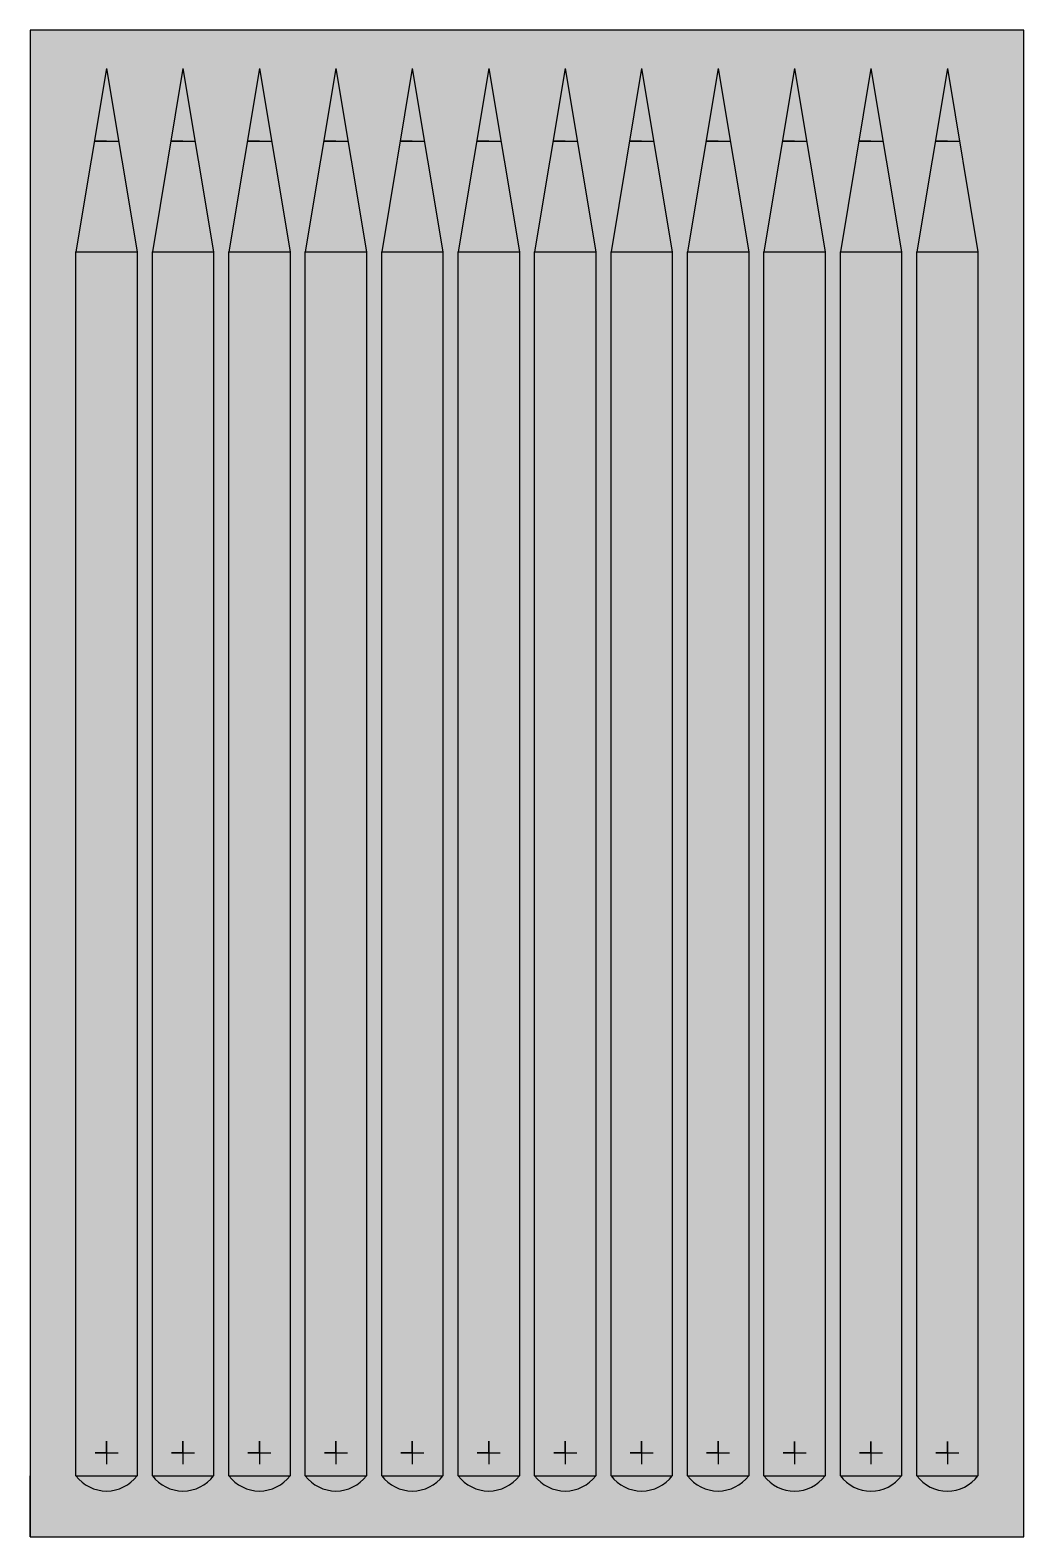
# Model space of a CAD drawing. Header units: millimetres. Extents: x 749 to 2049, y 247 to 2217.
import ezdxf

# ---------------------------------------------------------------- set-up
doc = ezdxf.new("R2010")
doc.units = ezdxf.units.MM

msp = doc.modelspace()

# ---------------------------------------------------------------- hatches: boundary and pattern name
at = {"true_color": 0x1f809e}
h = msp.add_hatch(color=144, dxfattribs=at)
h.dxf.hatch_style = 1
h.paths.add_polyline_path([(2049.2, 2216.8), (749.2, 2216.8), (749.2, 246.8), (2049.2, 246.8)])
h.paths.add_polyline_path([(949.2, 2166.8), (989.2, 1926.8), (989.2, 326.8), (989.2, 326.8, -0.500083), (909.2, 326.8), (909.2, 326.8), (909.2, 1926.8)], flags=16)
h.paths.add_polyline_path([(889.2, 1926.8), (889.2, 326.8, -0.5), (809.2, 326.8), (809.2, 356.8), (809.2, 1926.8), (849.2, 2166.8)], flags=16)
h.paths.add_polyline_path([(1049.2, 2166.8), (1089.2, 1926.8), (1089.2, 326.8), (1089.2, 326.8, -0.500166), (1009.2, 326.8), (1009.2, 326.8), (1009.2, 1926.8)], flags=16)
h.paths.add_polyline_path([(1149.2, 2166.8), (1189.2, 1926.8), (1189.2, 326.8), (1189.2, 326.8, -0.500249), (1109.2, 326.8), (1109.2, 326.8), (1109.2, 1926.8)], flags=16)
h.paths.add_polyline_path([(1249.2, 2166.8), (1289.2, 1926.8), (1289.2, 326.8), (1289.2, 326.8, -0.500332), (1209.2, 326.8), (1209.2, 326.8), (1209.2, 1926.8)], flags=16)
h.paths.add_polyline_path([(1349.2, 2166.8), (1389.2, 1926.8), (1389.2, 326.8), (1389.2, 326.8, -0.500415), (1309.2, 326.8), (1309.2, 326.8), (1309.2, 1926.8)], flags=16)
h.paths.add_polyline_path([(1449.2, 2166.8), (1489.2, 1926.8), (1489.2, 326.8), (1489.2, 326.8, -0.500497), (1409.2, 326.8), (1409.2, 326.8), (1409.2, 1926.8)], flags=16)
h.paths.add_polyline_path([(1549.2, 2166.8), (1589.2, 1926.8), (1589.2, 326.8), (1589.2, 326.8, -0.50058), (1509.2, 326.8), (1509.2, 326.8), (1509.2, 1926.8)], flags=16)
h.paths.add_polyline_path([(1649.2, 2166.8), (1689.2, 1926.8), (1689.2, 326.8), (1689.2, 326.8, -0.500663), (1609.2, 326.8), (1609.2, 326.8), (1609.2, 1926.8)], flags=16)
h.paths.add_polyline_path([(1749.2, 2166.8), (1789.2, 1926.8), (1789.2, 326.7), (1789.2, 326.7, -0.500746), (1709.1, 326.8), (1709.2, 326.8), (1709.2, 1926.8)], flags=16)
h.paths.add_polyline_path([(1849.2, 2166.8), (1889.2, 1926.8), (1889.2, 326.7), (1889.2, 326.7, -0.500829), (1809.1, 326.8), (1809.2, 326.8), (1809.2, 1926.8)], flags=16)
h.paths.add_polyline_path([(1949.2, 2166.8), (1989.2, 1926.8), (1989.2, 326.7), (1989.2, 326.7, -0.500912), (1909.1, 326.8), (1909.2, 326.8), (1909.2, 1926.8)], flags=16)
h = msp.add_hatch(color=10)
h.dxf.hatch_style = 1
h.paths.add_polyline_path([(889.2, 1926.8), (809.2, 1926.8), (809.2, 326.8), (889.2, 326.8)])
h.paths.add_polyline_path([(849.2, 2166.8), (833.4, 2071.8), (865.1, 2071.8)])
h = msp.add_hatch(color=80)
h.dxf.hatch_style = 1
h.paths.add_polyline_path([(989.2, 1926.8), (909.2, 1926.8), (909.2, 326.8), (989.2, 326.8)])
h.paths.add_polyline_path([(949.2, 2166.8), (933.4, 2071.8), (965.1, 2071.8)])
h = msp.add_hatch(color=200)
h.dxf.hatch_style = 1
h.paths.add_polyline_path([(1089.2, 1926.8), (1009.2, 1926.8), (1009.2, 326.8), (1089.2, 326.8)])
h.paths.add_polyline_path([(1049.2, 2166.8), (1033.4, 2071.8), (1065.1, 2071.8)])
h = msp.add_hatch(color=130)
h.dxf.hatch_style = 1
h.paths.add_polyline_path([(1189.2, 1926.8), (1109.2, 1926.8), (1109.2, 326.8), (1189.2, 326.8)])
h.paths.add_polyline_path([(1149.2, 2166.8), (1133.4, 2071.8), (1165.1, 2071.8)])
h = msp.add_hatch(color=5)
h.dxf.hatch_style = 1
h.paths.add_polyline_path([(1289.2, 1926.8), (1209.2, 1926.8), (1209.2, 326.8), (1289.2, 326.8)])
h.paths.add_polyline_path([(1249.2, 2166.8), (1233.4, 2071.8), (1265.1, 2071.8)])
h = msp.add_hatch(color=6)
h.dxf.hatch_style = 1
h.paths.add_polyline_path([(1389.2, 1926.8), (1309.2, 1926.8), (1309.2, 326.8), (1389.2, 326.8)])
h.paths.add_polyline_path([(1349.2, 2166.8), (1333.4, 2071.8), (1365.1, 2071.8)])
h = msp.add_hatch(color=50)
h.dxf.hatch_style = 1
h.paths.add_polyline_path([(1489.2, 1926.8), (1409.2, 1926.8), (1409.2, 326.8), (1489.2, 326.8)])
h.paths.add_polyline_path([(1449.2, 2166.8), (1433.4, 2071.8), (1465.1, 2071.8)])
h = msp.add_hatch(color=211)
h.dxf.hatch_style = 1
h.paths.add_polyline_path([(1589.2, 1926.8), (1509.2, 1926.8), (1509.2, 326.8), (1589.2, 326.8)])
h.paths.add_polyline_path([(1549.2, 2166.8), (1533.4, 2071.8), (1565.1, 2071.8)])
h = msp.add_hatch(color=30)
h.dxf.hatch_style = 1
h.paths.add_polyline_path([(1689.2, 1926.8), (1609.2, 1926.8), (1609.2, 326.8), (1689.2, 326.8)])
h.paths.add_polyline_path([(1649.2, 2166.8), (1633.4, 2071.8), (1665.1, 2071.8)])
h = msp.add_hatch(color=95)
h.dxf.hatch_style = 1
h.paths.add_polyline_path([(1789.2, 1926.8), (1709.2, 1926.8), (1709.2, 326.8), (1789.2, 326.8)])
h.paths.add_polyline_path([(1749.2, 2166.8), (1733.4, 2071.8), (1765.1, 2071.8)])
h = msp.add_hatch(color=253)
h.dxf.hatch_style = 1
h.paths.add_polyline_path([(1889.2, 1926.8), (1809.2, 1926.8), (1809.2, 326.8), (1889.2, 326.8)])
h.paths.add_polyline_path([(1849.2, 2166.8), (1833.4, 2071.8), (1865.1, 2071.8)])
h = msp.add_hatch(color=250)
h.dxf.hatch_style = 1
h.paths.add_polyline_path([(1989.2, 1926.8), (1909.2, 1926.8), (1909.2, 326.8), (1989.2, 326.8)])
h.paths.add_polyline_path([(1949.2, 2166.8), (1933.4, 2071.8), (1965.1, 2071.8)])
at = {"true_color": 0xc69502}
h = msp.add_hatch(color=42, dxfattribs=at)
h.dxf.hatch_style = 1
h.paths.add_polyline_path([(865.1, 2071.8), (833.4, 2071.8), (809.2, 1926.8), (889.2, 1926.8)])
h.paths.add_polyline_path([(965.1, 2071.8), (933.4, 2071.8), (909.2, 1926.8), (989.2, 1926.8)])
h.paths.add_polyline_path([(1065.1, 2071.8), (1033.4, 2071.8), (1009.2, 1926.8), (1089.2, 1926.8)])
h.paths.add_polyline_path([(1165.1, 2071.8), (1133.4, 2071.8), (1109.2, 1926.8), (1189.2, 1926.8)])
h.paths.add_polyline_path([(1265.1, 2071.8), (1233.4, 2071.8), (1209.2, 1926.8), (1289.2, 1926.8)])
h.paths.add_polyline_path([(1365.1, 2071.8), (1333.4, 2071.8), (1309.2, 1926.8), (1389.2, 1926.8)])
h.paths.add_polyline_path([(1465.1, 2071.8), (1433.4, 2071.8), (1409.2, 1926.8), (1489.2, 1926.8)])
h.paths.add_polyline_path([(1565.1, 2071.8), (1533.4, 2071.8), (1509.2, 1926.8), (1589.2, 1926.8)])
h.paths.add_polyline_path([(1665.1, 2071.8), (1633.4, 2071.8), (1609.2, 1926.8), (1689.2, 1926.8)])
h.paths.add_polyline_path([(1765.1, 2071.8), (1733.4, 2071.8), (1709.2, 1926.8), (1789.2, 1926.8)])
h.paths.add_polyline_path([(1865.1, 2071.8), (1833.4, 2071.8), (1809.2, 1926.8), (1889.2, 1926.8)])
h.paths.add_polyline_path([(1965.1, 2071.8), (1933.4, 2071.8), (1909.2, 1926.8), (1989.2, 1926.8)])
h = msp.add_hatch(color=42, dxfattribs=at)
h.dxf.hatch_style = 1
h.paths.add_polyline_path([(889.2, 326.8), (809.2, 326.8, 0.5)])
h.paths.add_polyline_path([(989.2, 326.8), (989.2, 326.8), (909.2, 326.8, 0.500083)])
h.paths.add_polyline_path([(1989.2, 326.7), (1989.2, 326.8), (1909.1, 326.8, 0.500912)])
h.paths.add_polyline_path([(1889.2, 326.7), (1889.2, 326.8), (1809.1, 326.8, 0.500829)])
h.paths.add_polyline_path([(1789.2, 326.7), (1789.2, 326.8), (1709.1, 326.8, 0.500746)])
h.paths.add_polyline_path([(1689.2, 326.8), (1689.2, 326.8), (1609.2, 326.8, 0.500663)])
h.paths.add_polyline_path([(1589.2, 326.8), (1589.2, 326.8), (1509.2, 326.8, 0.50058)])
h.paths.add_polyline_path([(1489.2, 326.8), (1489.2, 326.8), (1409.2, 326.8, 0.500497)])
h.paths.add_polyline_path([(1389.2, 326.8), (1389.2, 326.8), (1309.2, 326.8, 0.500415)])
h.paths.add_polyline_path([(1289.2, 326.8), (1289.2, 326.8), (1209.2, 326.8, 0.500332)])
h.paths.add_polyline_path([(1189.2, 326.8), (1189.2, 326.8), (1109.2, 326.8, 0.500249)])
h.paths.add_polyline_path([(1089.2, 326.8), (1089.2, 326.8), (1009.2, 326.8, 0.500166)])

# ---------------------------------------------------------------- linework, layer by layer
for p, q in [((2049.2, 2216.8), (749.2, 2216.8)), ((749.2, 2216.8), (749.2, 246.8)), ((2049.2, 246.8), (2049.2, 2216.8)), ((849.2, 2166.8), (809.2, 1926.8)), ((849.2, 2166.8), (889.2, 1926.8)), ((949.2, 2166.8), (909.2, 1926.8)), ((949.2, 2166.8), (989.2, 1926.8)), ((1049.2, 2166.8), (1009.2, 1926.8)), ((1049.2, 2166.8), (1089.2, 1926.8)), ((1149.2, 2166.8), (1109.2, 1926.8)), ((1149.2, 2166.8), (1189.2, 1926.8)), ((1249.2, 2166.8), (1209.2, 1926.8)), ((1249.2, 2166.8), (1289.2, 1926.8)), ((1349.2, 2166.8), (1309.2, 1926.8)), ((1349.2, 2166.8), (1389.2, 1926.8)), ((1449.2, 2166.8), (1409.2, 1926.8)), ((1449.2, 2166.8), (1489.2, 1926.8)), ((1549.2, 2166.8), (1509.2, 1926.8)), ((1549.2, 2166.8), (1589.2, 1926.8)), ((1649.2, 2166.8), (1609.2, 1926.8)), ((1649.2, 2166.8), (1689.2, 1926.8)), ((1749.2, 2166.8), (1709.2, 1926.8)), ((1749.2, 2166.8), (1789.2, 1926.8)), ((1849.2, 2166.8), (1809.2, 1926.8)), ((1849.2, 2166.8), (1889.2, 1926.8)), ((1949.2, 2166.8), (1909.2, 1926.8)), ((1949.2, 2166.8), (1989.2, 1926.8)), ((849.2, 2071.8), (833.4, 2071.8)), ((833.4, 2071.8), (865.1, 2071.8)), ((949.2, 2071.8), (933.4, 2071.8)), ((933.4, 2071.8), (965.1, 2071.8)), ((1049.2, 2071.8), (1033.4, 2071.8)), ((1033.4, 2071.8), (1065.1, 2071.8)), ((1149.2, 2071.8), (1133.4, 2071.8)), ((1133.4, 2071.8), (1165.1, 2071.8)), ((1249.2, 2071.8), (1233.4, 2071.8)), ((1233.4, 2071.8), (1265.1, 2071.8)), ((1349.2, 2071.8), (1333.4, 2071.8)), ((1333.4, 2071.8), (1365.1, 2071.8)), ((1449.2, 2071.8), (1433.4, 2071.8)), ((1433.4, 2071.8), (1465.1, 2071.8)), ((1549.2, 2071.8), (1533.4, 2071.8)), ((1533.4, 2071.8), (1565.1, 2071.8)), ((1649.2, 2071.8), (1633.4, 2071.8)), ((1633.4, 2071.8), (1665.1, 2071.8)), ((1749.2, 2071.8), (1733.4, 2071.8)), ((1733.4, 2071.8), (1765.1, 2071.8)), ((1849.2, 2071.8), (1833.4, 2071.8)), ((1833.4, 2071.8), (1865.1, 2071.8)), ((1949.2, 2071.8), (1933.4, 2071.8)), ((1933.4, 2071.8), (1965.1, 2071.8)), ((809.2, 326.8), (809.2, 1926.8)), ((809.2, 1926.8), (889.2, 1926.8)), ((889.2, 1926.8), (889.2, 326.8)), ((909.2, 326.8), (909.2, 1926.8)), ((909.2, 1926.8), (989.2, 1926.8)), ((989.2, 1926.8), (989.2, 326.8)), ((1009.2, 326.8), (1009.2, 1926.8)), ((1009.2, 1926.8), (1089.2, 1926.8)), ((1089.2, 1926.8), (1089.2, 326.8)), ((1109.2, 326.8), (1109.2, 1926.8)), ((1109.2, 1926.8), (1189.2, 1926.8)), ((1189.2, 1926.8), (1189.2, 326.8)), ((1209.2, 326.8), (1209.2, 1926.8)), ((1209.2, 1926.8), (1289.2, 1926.8)), ((1289.2, 1926.8), (1289.2, 326.8)), ((1309.2, 326.8), (1309.2, 1926.8)), ((1309.2, 1926.8), (1389.2, 1926.8)), ((1389.2, 1926.8), (1389.2, 326.8)), ((1409.2, 326.8), (1409.2, 1926.8)), ((1409.2, 1926.8), (1489.2, 1926.8)), ((1489.2, 1926.8), (1489.2, 326.8)), ((1509.2, 326.8), (1509.2, 1926.8)), ((1509.2, 1926.8), (1589.2, 1926.8)), ((1589.2, 1926.8), (1589.2, 326.8)), ((1609.2, 326.8), (1609.2, 1926.8)), ((1609.2, 1926.8), (1689.2, 1926.8)), ((1689.2, 1926.8), (1689.2, 326.8)), ((1709.2, 326.8), (1709.2, 1926.8)), ((1709.2, 1926.8), (1789.2, 1926.8)), ((1789.2, 1926.8), (1789.2, 326.8)), ((1809.2, 326.8), (1809.2, 1926.8)), ((1809.2, 1926.8), (1889.2, 1926.8)), ((1889.2, 1926.8), (1889.2, 326.8)), ((1909.2, 326.8), (1909.2, 1926.8)), ((1909.2, 1926.8), (1989.2, 1926.8)), ((1989.2, 1926.8), (1989.2, 326.8)), ((809.2, 326.8), (809.2, 356.8)), ((849.2, 356.8), (834.2, 356.8)), ((834.2, 356.8), (864.2, 356.8)), ((849.2, 356.8), (849.2, 371.8)), ((849.2, 371.8), (849.2, 356.8)), ((849.2, 356.8), (849.2, 341.8)), ((949.2, 356.8), (934.2, 356.8)), ((934.2, 356.8), (964.2, 356.8)), ((949.2, 356.8), (949.2, 371.8)), ((949.2, 371.8), (949.2, 356.8)), ((949.2, 356.8), (949.2, 341.8)), ((1049.2, 356.8), (1034.2, 356.8)), ((1034.2, 356.8), (1064.2, 356.8)), ((1049.2, 356.8), (1049.2, 371.8)), ((1049.2, 371.8), (1049.2, 356.8)), ((1049.2, 356.8), (1049.2, 341.8)), ((1149.2, 356.8), (1134.2, 356.8)), ((1134.2, 356.8), (1164.2, 356.8)), ((1149.2, 356.8), (1149.2, 371.8)), ((1149.2, 371.8), (1149.2, 356.8)), ((1149.2, 356.8), (1149.2, 341.8)), ((1249.2, 356.8), (1234.2, 356.8)), ((1234.2, 356.8), (1264.2, 356.8)), ((1249.2, 356.8), (1249.2, 371.8)), ((1249.2, 371.8), (1249.2, 356.8)), ((1249.2, 356.8), (1249.2, 341.8)), ((1349.2, 356.8), (1334.2, 356.8)), ((1334.2, 356.8), (1364.2, 356.8)), ((1349.2, 356.8), (1349.2, 371.8)), ((1349.2, 371.8), (1349.2, 356.8)), ((1349.2, 356.8), (1349.2, 341.8)), ((1449.2, 356.8), (1434.2, 356.8)), ((1434.2, 356.8), (1464.2, 356.8)), ((1449.2, 356.8), (1449.2, 371.8)), ((1449.2, 371.8), (1449.2, 356.8)), ((1449.2, 356.8), (1449.2, 341.8)), ((1549.2, 356.8), (1534.2, 356.8)), ((1534.2, 356.8), (1564.2, 356.8)), ((1549.2, 356.8), (1549.2, 371.8)), ((1549.2, 371.8), (1549.2, 356.8)), ((1549.2, 356.8), (1549.2, 341.8)), ((1649.2, 356.8), (1634.2, 356.8)), ((1634.2, 356.8), (1664.2, 356.8)), ((1649.2, 356.8), (1649.2, 371.8)), ((1649.2, 371.8), (1649.2, 356.8)), ((1649.2, 356.8), (1649.2, 341.8)), ((1749.2, 356.7), (1734.2, 356.7)), ((1734.2, 356.7), (1764.2, 356.7)), ((1749.2, 356.7), (1749.2, 371.7)), ((1749.2, 371.7), (1749.2, 356.7)), ((1749.2, 356.7), (1749.2, 341.7)), ((1849.2, 356.7), (1834.2, 356.7)), ((1834.2, 356.7), (1864.2, 356.7)), ((1849.2, 356.7), (1849.2, 371.7)), ((1849.2, 371.7), (1849.2, 356.7)), ((1849.2, 356.7), (1849.2, 341.7)), ((1949.2, 356.7), (1934.2, 356.7)), ((1934.2, 356.7), (1964.2, 356.7)), ((1949.2, 356.7), (1949.2, 371.7)), ((1949.2, 371.7), (1949.2, 356.7)), ((1949.2, 356.7), (1949.2, 341.7)), ((749.2, 246.8), (749.2, 326.8)), ((809.2, 326.8), (889.2, 326.8)), ((909.2, 326.8), (989.2, 326.8)), ((909.2, 326.8), (989.2, 326.8)), ((1009.2, 326.8), (1089.2, 326.8)), ((1009.2, 326.8), (1089.2, 326.8)), ((1109.2, 326.8), (1189.2, 326.8)), ((1109.2, 326.8), (1189.2, 326.8)), ((1209.2, 326.8), (1289.2, 326.8)), ((1209.2, 326.8), (1289.2, 326.8)), ((1309.2, 326.8), (1389.2, 326.8)), ((1309.2, 326.8), (1389.2, 326.8)), ((1409.2, 326.8), (1489.2, 326.8)), ((1409.2, 326.8), (1489.2, 326.8)), ((1509.2, 326.8), (1589.2, 326.8)), ((1509.2, 326.8), (1589.2, 326.8)), ((1609.2, 326.8), (1689.2, 326.8)), ((1609.2, 326.8), (1689.2, 326.8)), ((1709.2, 326.8), (1789.2, 326.8)), ((1709.2, 326.7), (1789.2, 326.7)), ((1809.2, 326.8), (1889.2, 326.8)), ((1809.2, 326.7), (1889.2, 326.7)), ((1909.2, 326.8), (1989.2, 326.8)), ((1909.2, 326.7), (1989.2, 326.7)), ((749.2, 246.8), (2049.2, 246.8))]:
    msp.add_line(p, q)
for centre in [(849.2, 356.8), (949.2, 356.8), (1049.2, 356.8), (1149.2, 356.8), (1249.2, 356.8), (1349.2, 356.8), (1449.2, 356.8), (1549.2, 356.8), (1649.2, 356.8), (1749.2, 356.7), (1849.2, 356.7), (1949.2, 356.7)]:
    msp.add_arc(centre, 50, 216.8699, 323.1301)

doc.saveas('drawing.dxf')
